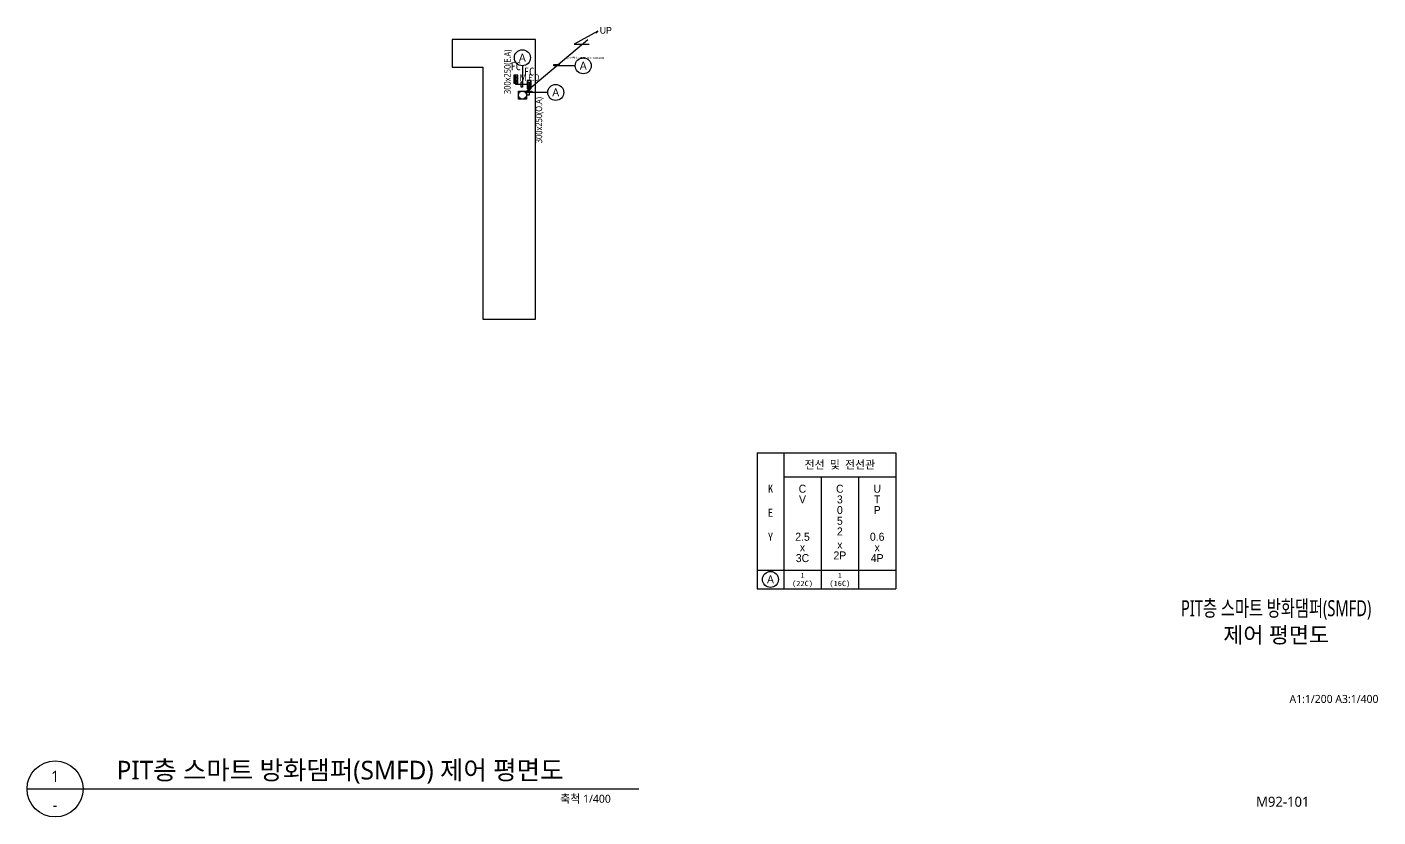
# Model space of a CAD drawing. Header units: millimetres. Extents: x -106634 to 499241, y 0 to 118800.
# Drawn here: x -106634 to -5359, y 5600 to 64800 of the extents above; entities that cross this region are included whole.
import ezdxf
from ezdxf.enums import TextEntityAlignment as Align

# ---------------------------------------------------------------- set-up
doc = ezdxf.new("R2010")
doc.units = ezdxf.units.MM
doc.header["$LTSCALE"] = 200
doc.linetypes.add('A', pattern=[17, 15, -2])
doc.layers.get('DEFPOINTS').update_dxf_attribs({"color": 137})
for name, color, linetype in [('1 EA', 3, 'Continuous'), ('1 MFD', 11, 'Continuous'), ('1 OA', 4, 'Continuous'), ('AA-MKXS', 3, 'Continuous'), ('ESC_CTRL', 7, 'Continuous'), ('SEN', 7, 'Continuous'), ('TEXT', 3, 'Continuous'), ('WIRE', 143, 'A')]:
    doc.layers.add(name, color=color, linetype=linetype)
doc.styles.add('ESC_PL_ANN', font='', dxfattribs={"height": 300})
doc.styles.add('ESC_PL_WIRE', font='', dxfattribs={"height": 250})
doc.styles.add('STYLE1', font='', dxfattribs={"height": 300})
doc.styles.add('SUNJIN', font='malgun.ttf')
doc.styles.add('스타일1', font='malgun.ttf')
doc.styles.get('ESC_PL_ANN').set_extended_font_data('GulimChe')
doc.styles.get('ESC_PL_WIRE').set_extended_font_data('GulimChe')
doc.styles.get('STYLE1').set_extended_font_data('HY울릉도L')

# ---------------------------------------------------------------- blocks, each defined once
blk = doc.blocks.new('baspro_epsup')
at = {"layer": 'SEN'}
blk.add_lwpolyline([(-150, 150), (150, 150), (150, -150), (-150, -150)], close=True, dxfattribs=at)
blk.add_circle((0, 0), 150, dxfattribs=at)
at = {"layer": 'WIRE'}
for p, q in [((150, 150), (2831, 2400)), ((2831, 2400), (1937, 1910)), ((1937, 1910), (2510, 1910))]:
    blk.add_line(p, q, dxfattribs=at)
at = {"layer": 'SEN', "style": 'STYLE1'}
blk.add_text('UP', height=250, dxfattribs=at).set_placement((2900, 2300))
blk = doc.blocks.new('A$C0C081851')
at = {"layer": 'SEN'}
for p, q in [((2, 0), (0, 4)), ((2, 4), (0, 0)), ((0, 4), (0, 0)), ((2, 4), (0, 4)), ((2, 0), (2, 4)), ((0, 0), (2, 0))]:
    blk.add_line(p, q, dxfattribs=at)
blk = doc.blocks.new('baspro_fc')
at = {"layer": 'SEN', "xscale": 75, "yscale": 75, "zscale": 75, "rotation": 180}
blk.add_blockref('A$C0C081851', (75, 150), dxfattribs=at)
blk = doc.blocks.new('baspro_widx1')
at = {"layer": 'SEN'}
for p, q in [((0, 700), (0, -100)), ((-50, 100), (0, 100)), ((-50, -100), (-50, 100)), ((0, -100), (-50, -100))]:
    blk.add_line(p, q, dxfattribs=at)
blk.add_circle((0, 1000), 300, dxfattribs=at)
at = {"layer": 'SEN', "style": 'STYLE1'}
blk.add_attdef('INDEX_ID', text='', height=300, dxfattribs=at).set_placement((0, 1000), align=Align.MIDDLE_CENTER)
blk = doc.blocks.new('baspro_widx0')
at = {"layer": 'SEN'}
for p, q in [((-100, 0), (-100, 50)), ((-100, 50), (100, 50)), ((700, 0), (-100, 0)), ((100, 50), (100, 0))]:
    blk.add_line(p, q, dxfattribs=at)
blk.add_circle((1000, 0), 300, dxfattribs=at)
at = {"layer": 'SEN', "style": 'STYLE1'}
blk.add_attdef('INDEX_ID', text='', height=300, dxfattribs=at).set_placement((1000, 0), align=Align.MIDDLE_CENTER)
blk = doc.blocks.new('BASPRO_LL')
at = {"style": 'STYLE1'}
for s, p in [('C', (700, 2900)), ('V', (700, 2500)), ('2.5', (700, 1100)), ('3C', (700, 300)), ('x', (700, 700))]:
    blk.add_text(s, height=300, dxfattribs=at).set_placement(p, align=Align.CENTER)
blk = doc.blocks.new('BASPRO_E')
at = {"style": 'STYLE1'}
for s, p in [('C', (700, 2900)), ('3', (700, 2500)), ('0', (700, 2100)), ('5', (700, 1700)), ('2', (700, 1300)), ('x', (700, 800)), ('2P', (700, 400))]:
    blk.add_text(s, height=300, dxfattribs=at).set_placement(p, align=Align.CENTER)
blk = doc.blocks.new('BASPRO_C')
at = {"style": 'STYLE1'}
for s, p in [('U', (700, 2900)), ('T', (700, 2500)), ('P', (700, 2100)), ('0.6', (700, 1100)), ('4P', (700, 300)), ('x', (700, 700))]:
    blk.add_text(s, height=300, dxfattribs=at).set_placement(p, align=Align.CENTER)
blk = doc.blocks.new('baspro_widx')
blk.add_circle((0, 0), 300)
at = {"style": 'STYLE1'}
blk.add_attdef('INDEX_ID', text='', height=300, dxfattribs=at).set_placement((0, 0), align=Align.MIDDLE_CENTER)

msp = doc.modelspace()

# ---------------------------------------------------------------- linework, layer by layer
at = {"layer": '1 MFD'}
for points in [[(-70097, 60748), (-70097, 60646), (-70050, 60748), (-70004, 60646), (-70004, 60748), (-70050, 60748), (-69980, 60748), (-69980, 60646), (-70120, 60646), (-70120, 60748), (-70050, 60748), (-70050, 60800), (-69980, 60800), (-69980, 61100), (-70050, 61100), (-70050, 61153), (-69980, 61153), (-70050, 61153), (-70050, 61100), (-70120, 61100), (-70120, 60800), (-70050, 60800), (-70050, 61100), (-70050, 61048), (-70085, 61048), (-70085, 60853), (-70015, 60853), (-70015, 61048), (-70050, 61048)], [(-68997, 60553), (-68997, 60654), (-68950, 60553), (-68904, 60654), (-68904, 60553), (-68950, 60553), (-68880, 60553), (-68880, 60654), (-69020, 60654), (-69020, 60553), (-68950, 60553), (-68950, 60500), (-68880, 60500), (-68880, 60200), (-68950, 60200), (-68950, 60148), (-68880, 60148), (-68950, 60148), (-68950, 60200), (-69020, 60200), (-69020, 60500), (-68950, 60500), (-68950, 60200), (-68950, 60253), (-68985, 60253), (-68985, 60448), (-68915, 60448), (-68915, 60253), (-68950, 60253)]]:
    msp.add_lwpolyline(points, dxfattribs=at)
at = {"layer": 'AA-MKXS', "color": 7}
msp.add_line((-106634, 7700), (-60770, 7700), dxfattribs=at)
msp.add_circle((-104533, 7700), 2100, dxfattribs=at)
at = {"layer": 'DEFPOINTS'}
msp.add_lwpolyline([(-74750, 63875), (-74750, 61800), (-72475, 61800), (-72475, 42900), (-68525, 42900), (-68525, 63875), (-74750, 63875)], dxfattribs=at)
at = {"layer": 'ESC_CTRL', "color": 4}
for p, q in [((-51900, 32900), (-41500, 32900)), ((-51900, 32900), (-51900, 22700)), ((-49900, 32900), (-49900, 22700)), ((-41500, 32900), (-41500, 22700)), ((-51900, 24100), (-41500, 24100)), ((-51900, 22700), (-41500, 22700))]:
    msp.add_line(p, q, dxfattribs=at)
at = {"layer": 'ESC_CTRL', "color": 7}
for p, q in [((-49900, 31100), (-41500, 31100)), ((-47100, 31100), (-47100, 22700)), ((-44300, 31100), (-44300, 22700))]:
    msp.add_line(p, q, dxfattribs=at)
at = {"layer": 'ESC_CTRL', "color": 8}
msp.add_line((-51900, 22700), (-41500, 22700), dxfattribs=at)
at = {"layer": 'ESC_CTRL', "color": 143}
for points in [[(-69150, 60500), (-70000, 60500), (-70000, 60600)], [(-69000, 60200), (-69000, 59700), (-69200, 59700)]]:
    msp.add_lwpolyline(points, dxfattribs=at)

# ---------------------------------------------------------------- block references
at = {"layer": 'ESC_CTRL', "xscale": 2, "yscale": 2, "zscale": 2}
for name, p in [('baspro_epsup', (-69500, 59700)), ('baspro_fc', (-70000, 60900)), ('baspro_fc', (-69000, 60500)), ('BASPRO_LL', (-49900, 24100)), ('BASPRO_E', (-47100, 24100)), ('BASPRO_C', (-44300, 24100))]:
    msp.add_blockref(name, p, dxfattribs=at)
for name, p in [('baspro_widx1', (-69500, 60500)), ('baspro_widx0', (-66936, 61900)), ('baspro_widx0', (-69000, 59900)), ('baspro_widx', (-50900, 23400))]:
    msp.add_blockref(name, p, dxfattribs=at).add_auto_attribs({'INDEX_ID': 'A'})

# ---------------------------------------------------------------- texts
at = {"layer": '1 EA', "style": 'SUNJIN', "width": 0.85}
msp.add_text('300x250(E.A)', height=500, rotation=90, dxfattribs=at).set_placement((-70626, 61444), align=Align.MIDDLE_CENTER)
at = {"layer": '1 MFD', "style": 'SUNJIN', "width": 0.85}
msp.add_text('M.F.D', height=500, dxfattribs=at).set_placement((-68960, 61009), align=Align.MIDDLE_CENTER)
at = {"layer": '1 OA', "style": 'SUNJIN', "width": 0.85}
msp.add_text('300x250(O.A)', height=500, rotation=90, dxfattribs=at).set_placement((-68266, 57824), align=Align.MIDDLE_CENTER)
at = {"layer": 'AA-MKXS', "linetype": 'Continuous', "style": '스타일1'}
msp.add_text('PIT층 스마트 방화댐퍼(SMFD) 제어 평면도', height=1400, dxfattribs=at).set_placement((-99913, 8409))
msp.add_text('1', height=840, dxfattribs=at).set_placement((-104526, 8224), align=Align.CENTER)
msp.add_text('축척 1/400', height=600, dxfattribs=at).set_placement((-62870, 6965), align=Align.MIDDLE_RIGHT)
at = {"layer": 'AA-MKXS', "style": '스타일1'}
msp.add_text('-', height=840, dxfattribs=at).set_placement((-104533, 6499), align=Align.MIDDLE)
at = {"layer": 'DEFPOINTS', "style": 'SUNJIN'}
msp.add_text('시험전원실: 1240(414 : 300x200)', height=150, dxfattribs=at).set_placement((-66306, 62483), align=Align.MIDDLE_LEFT)
at = {"layer": 'ESC_CTRL', "style": 'ESC_PL_ANN'}
for p in [(-70000, 61380), (-69000, 60980)]:
    msp.add_text('FC', height=600, dxfattribs=at).set_placement(p, align=Align.BOTTOM_CENTER)
at = {"layer": 'ESC_CTRL', "style": 'ESC_PL_WIRE'}
msp.add_text('전선 및 전선관', height=600, dxfattribs=at).set_placement((-45700, 32000), align=Align.MIDDLE_CENTER)
for s, height, p in [('K', 600, (-50900, 29900)), ('E', 600, (-50900, 28100)), ('Y', 600, (-50900, 26300)), ('(22C)', 400, (-48500, 22900)), ('1', 400, (-48500, 23500)), ('(16C)', 400, (-45700, 22900)), ('1', 400, (-45700, 23500))]:
    msp.add_text(s, height=height, dxfattribs=at).set_placement(p, align=Align.CENTER)
at = {"layer": 'TEXT', "color": 3, "style": '스타일1', "width": 0.7}
msp.add_text('PIT층 스마트 방화댐퍼(SMFD)', height=1200, dxfattribs=at).set_placement((-12992, 21245), align=Align.MIDDLE_CENTER)
at = {"layer": 'TEXT', "color": 3, "style": '스타일1'}
for s, height, p in [('제어 평면도', 1200, (-12992, 19245)), ('A1:1/200 A3:1/400', 600, (-8657, 14446)), ('M92-101', 750, (-12496, 6741))]:
    msp.add_text(s, height=height, dxfattribs=at).set_placement(p, align=Align.MIDDLE_CENTER)

doc.saveas('drawing.dxf')
